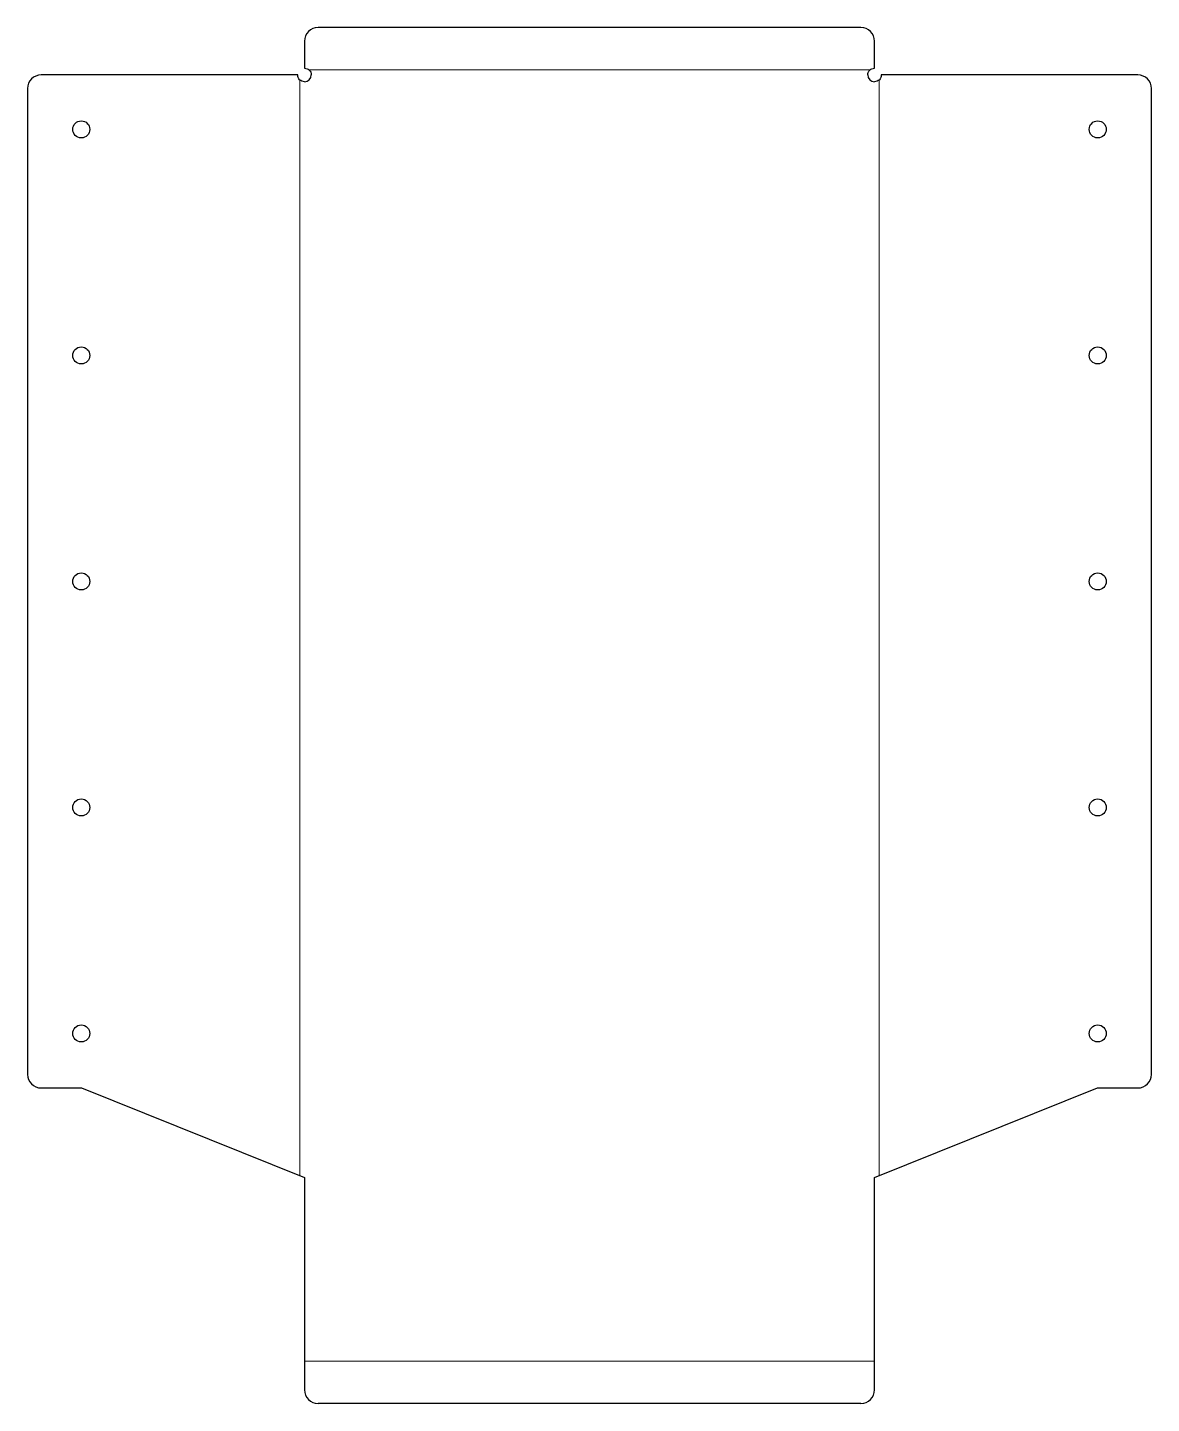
# Model space of a CAD drawing. Header units: inches. Extents: x -5.2 to 5.2, y -12.2 to 0.4.
import ezdxf

# ---------------------------------------------------------------- set-up
doc = ezdxf.new("R2010")
doc.units = ezdxf.units.IN
doc.header["$MEASUREMENT"] = 0

msp = doc.modelspace()

# ---------------------------------------------------------------- linework, layer by layer
at = {"linetype": 'Continuous', "lineweight": 25}
for p, q in [((2.495, 0.436), (-2.495, 0.436)), ((-2.62, 0.311), (-2.62, 0.062)), ((2.62, 0.062), (2.62, 0.311)), ((-2.682, 0), (-5.04, 0)), ((5.04, 0), (2.682, 0)), ((-5.165, -0.125), (-5.165, -9.188)), ((5.165, -9.188), (5.165, -0.125)), ((-5.04, -9.312), (-4.67, -9.312)), ((-4.67, -9.312), (-2.62, -10.137)), ((2.62, -10.137), (4.67, -9.312)), ((4.67, -9.312), (5.04, -9.312)), ((-2.62, -10.137), (-2.62, -12.089)), ((2.62, -12.089), (2.62, -10.137)), ((2.495, -12.214), (-2.495, -12.214))]:
    msp.add_line(p, q, dxfattribs=at)
at = {"color": 8, "linetype": 'Continuous', "lineweight": 0, "true_color": 0x808080}
for p, q in [((-2.58, 0.048), (2.58, 0.048)), ((-2.662, -10.121), (-2.662, -0.046)), ((2.662, -0.046), (2.662, -10.121)), ((2.62, -11.826), (-2.62, -11.826))]:
    msp.add_line(p, q, dxfattribs=at)
at = {"linetype": 'Continuous', "lineweight": 25}
for centre in [(-4.671, -0.5), (4.671, -0.5), (-4.671, -2.578), (4.671, -2.578), (-4.671, -4.656), (4.671, -4.656), (-4.671, -6.734), (4.671, -6.734), (-4.671, -8.812), (4.671, -8.812)]:
    msp.add_circle(centre, 0.0781, dxfattribs=at)
for centre, radius, start, end in [((-2.495, 0.311), 0.125, 90, 180), ((2.495, 0.311), 0.125, 0, 90), ((-5.04, -0.125), 0.125, 90, 180), ((-2.62, 0), 0.0625, 270, 0), ((5.04, -0.125), 0.125, 0, 90), ((2.62, 0), 0.0625, 180, 270), ((-5.04, -9.188), 0.125, 180, 270), ((5.04, -9.188), 0.125, 270, 0), ((-2.495, -12.089), 0.125, 180, 270), ((2.495, -12.089), 0.125, 270, 0)]:
    msp.add_arc(centre, radius, start, end, dxfattribs=at)
for points in [[(-2.62, 0.062), (-2.602, 0.062), (-2.587, 0.056), (-2.564, 0.032), (-2.557, 0.018), (-2.557, 0)], [(2.557, 0), (2.557, 0.017), (2.564, 0.032), (2.587, 0.056), (2.602, 0.062), (2.62, 0.062)], [(2.682, 0), (2.682, -0.018), (2.676, -0.032), (2.652, -0.056), (2.637, -0.062), (2.62, -0.063)], [(-2.62, -0.063), (-2.637, -0.062), (-2.652, -0.056), (-2.676, -0.032), (-2.682, -0.018), (-2.682, 0)]]:
    msp.add_open_spline(points, degree=3, knots=[0, 0, 0, 0, 0.5, 0.5, 1, 1, 1, 1], dxfattribs=at)

doc.saveas('drawing.dxf')
